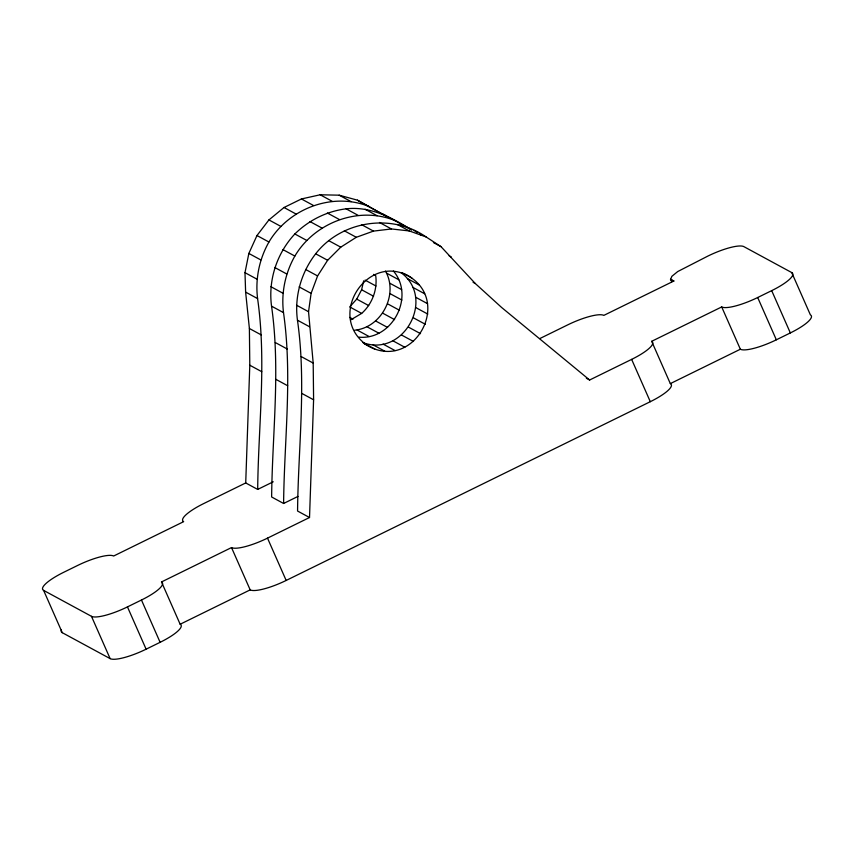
<?xml version="1.0" encoding="UTF-8"?>
<svg xmlns="http://www.w3.org/2000/svg" width="854" height="854" viewBox="0 0 854 854"><rect width="100%" height="100%" fill="white"/><g stroke="black" fill="none" stroke-linecap="round" stroke-linejoin="round"><path stroke-width="1.28" d="M539.824 338.568L567.835 324.819A31.673 7.28 -23.8 0 1 603.821 315.393L673.849 281.009L670.465 279.717L671.863 276.322L677.745 271.54L707.891 256.072A31.673 7.28 -23.8 0 1 743.877 246.635L791.722 272.565L810.382 314.859A31.673 7.28 -23.8 0 1 790.345 332.932L776.339 339.807A31.673 7.28 -23.8 0 1 740.354 349.233L670.326 383.617A31.673 7.28 -23.8 0 1 650.3 401.69L286.165 580.442A31.673 7.28 -23.8 0 1 250.179 589.868L180.151 624.242A31.673 7.28 -23.8 0 1 160.114 642.315L146.109 649.189A31.673 7.28 -23.8 0 1 110.123 658.615L62.278 632.686L43.618 590.392A31.673 7.28 -23.8 0 1 63.655 572.319L77.661 565.444A31.673 7.28 -23.8 0 1 113.646 556.018L183.674 521.645A31.673 7.28 -23.8 0 1 203.7 503.572L245.717 482.948L249.795 365.213L249.389 328.502L245.621 292.111L244.991 272.672L248.845 253.446L256.969 235.533L268.925 219.926L284.019 207.501L301.43 198.961L320.165 194.776L339.177 195.182L357.399 200.156L385.784 215.902L374.906 210.009M245.717 482.948L257.684 489.427C258.314 425.879 266.651 361.893 257.588 298.601C255.165 278.991 259.232 259.2 268.935 242.013C288.78 208.461 332.782 191.627 369.366 206.636M383.318 214.205L411.703 229.95C391.933 217.61 370.23 206.07 346.083 208.824C326.676 211.29 308.764 220.268 294.843 233.975C276.877 253.222 268.071 280.016 271.54 306.159C280.614 369.462 272.266 433.437 271.636 496.985L283.603 503.476L297.971 496.42M283.603 503.476C284.233 439.917 292.57 375.941 283.507 312.639C281.083 293.039 285.151 273.237 294.854 256.061C314.71 222.499 358.701 205.675 395.285 220.684M426.082 236.932C391.655 212.956 341.408 220.727 315.67 253.787C301.174 272.511 294.235 296.68 297.459 320.207C306.533 383.499 298.185 447.485 297.566 511.034L309.522 517.513L313.599 399.789L313.194 363.078L308.54 311.71L311.102 293.37L317.581 275.938L327.626 260.278L340.757 247.169L356.299 237.284L373.476 231.103L391.431 228.957L409.269 230.932L426.082 236.932L441.027 246.667L475.272 283.507L501.629 307.483L589.623 380.009L631.64 359.385A31.673 7.28 -23.8 0 0 651.677 341.312L721.705 306.938A31.673 7.28 -23.8 0 0 757.69 297.512L771.696 290.638A31.673 7.28 -23.8 0 0 791.722 272.565M373.529 274.401L375.707 275.586C377.607 289.613 372.195 303.971 361.669 313.407L349.702 306.917L356.726 299.103L361.605 289.762L363.697 280.806M354.591 330.199C381.428 327.755 398.829 294.491 385.442 271.07M358.904 337.159C392.338 340.383 415.247 296.605 393.416 271.017M362.939 342.635C403.75 357.73 436.052 298.302 400.91 272.522M363.772 343.287C413.325 377.137 457.488 296.06 402.159 272.842M350.514 319.994L361.669 313.407M257.684 489.427L273.248 481.784M43.618 590.392L91.474 616.321A31.673 7.28 -23.8 0 0 127.459 606.895L141.465 600.02A31.673 7.28 -23.8 0 0 161.502 581.948L231.519 547.574A31.673 7.28 -23.8 0 0 267.505 538.137L309.522 517.513M411.948 278.148C369.665 249.688 325.342 314.635 365.95 344.461M673.849 281.009L670.646 279.279L671.714 281.692M433.416 242.547L441.027 246.667M397.302 224.442L409.269 230.932M339.177 195.182L351.133 201.661M365.096 209.23L377.062 215.71M449.14 255.848L451.318 257.033M379.475 222.467L391.431 228.957M320.165 194.776L332.121 201.256M346.083 208.824L358.05 215.304M473.095 282.332L475.272 283.507M361.52 224.623L373.476 231.103M301.43 198.961L313.386 205.44M327.349 213.009L339.316 219.489M344.333 230.804L356.299 237.284M284.019 207.501L295.986 213.991M309.949 221.549L321.905 228.029M407.379 278.585L419.335 285.065M586.367 378.247L589.623 380.009M328.79 240.689L340.757 247.169M386.777 273.248L398.743 279.728M412.695 287.286L424.662 293.765M389.659 283.144L401.626 289.623M415.578 297.192L427.544 303.672M268.925 219.926L280.881 226.406M294.843 233.975L306.81 240.454M365.085 280.112L375.963 286.005M389.915 293.573L401.882 300.053M415.845 307.611L427.801 314.091M315.67 253.787L327.626 260.278M361.605 289.762L373.572 296.242M387.524 303.8L399.491 310.28M413.443 317.848L425.409 324.328M256.969 235.533L268.935 242.013M282.887 249.581L294.854 256.061M305.615 269.458L317.581 275.938M356.726 299.103L368.693 305.583M382.656 313.14L394.612 319.631M408.575 327.189L420.531 333.668M375.621 320.965L387.588 327.445M401.54 335.014L413.507 341.493M248.845 253.446L260.801 259.926M274.764 267.494L286.72 273.974M299.146 286.891L311.102 293.37M349.702 317.4L352.958 319.161M366.921 326.73L378.888 333.209M392.84 340.767L404.807 347.258M357.132 330.039L369.099 336.519M383.051 344.087L395.018 350.567M244.991 272.672L256.947 279.151M270.91 286.709L282.866 293.189M372.856 344.717L384.823 351.207M296.573 305.22L308.54 311.71M364.028 343.223L374.906 349.115M245.621 292.111L257.588 298.601M271.54 306.159L283.507 312.639M297.459 320.207L309.426 326.687M249.389 328.502L261.356 334.981M275.308 342.55L287.275 349.03M301.227 356.588L313.194 363.078M249.795 365.213L261.762 371.703M275.725 379.261L287.681 385.741M301.643 393.31L313.599 399.789M357.399 200.156L373.817 209.422M414.115 230.452L417.318 232.534M419.453 233.932L421.588 235.32M399.736 223.47L401.561 225.21M771.696 290.638L790.345 332.932M757.69 297.512L776.339 339.807M721.705 306.938L740.354 349.233M651.677 341.312L670.326 383.617M631.64 359.385L650.3 401.69M267.505 538.137L286.165 580.442M231.519 547.574L250.179 589.868M161.502 581.948L180.151 624.242M141.465 600.02L160.114 642.315M127.459 606.895L146.109 649.189M91.474 616.321L110.123 658.615M62.278 632.686A31.673 7.28 -23.8 0 1 61.36 629.985"/></g></svg>
